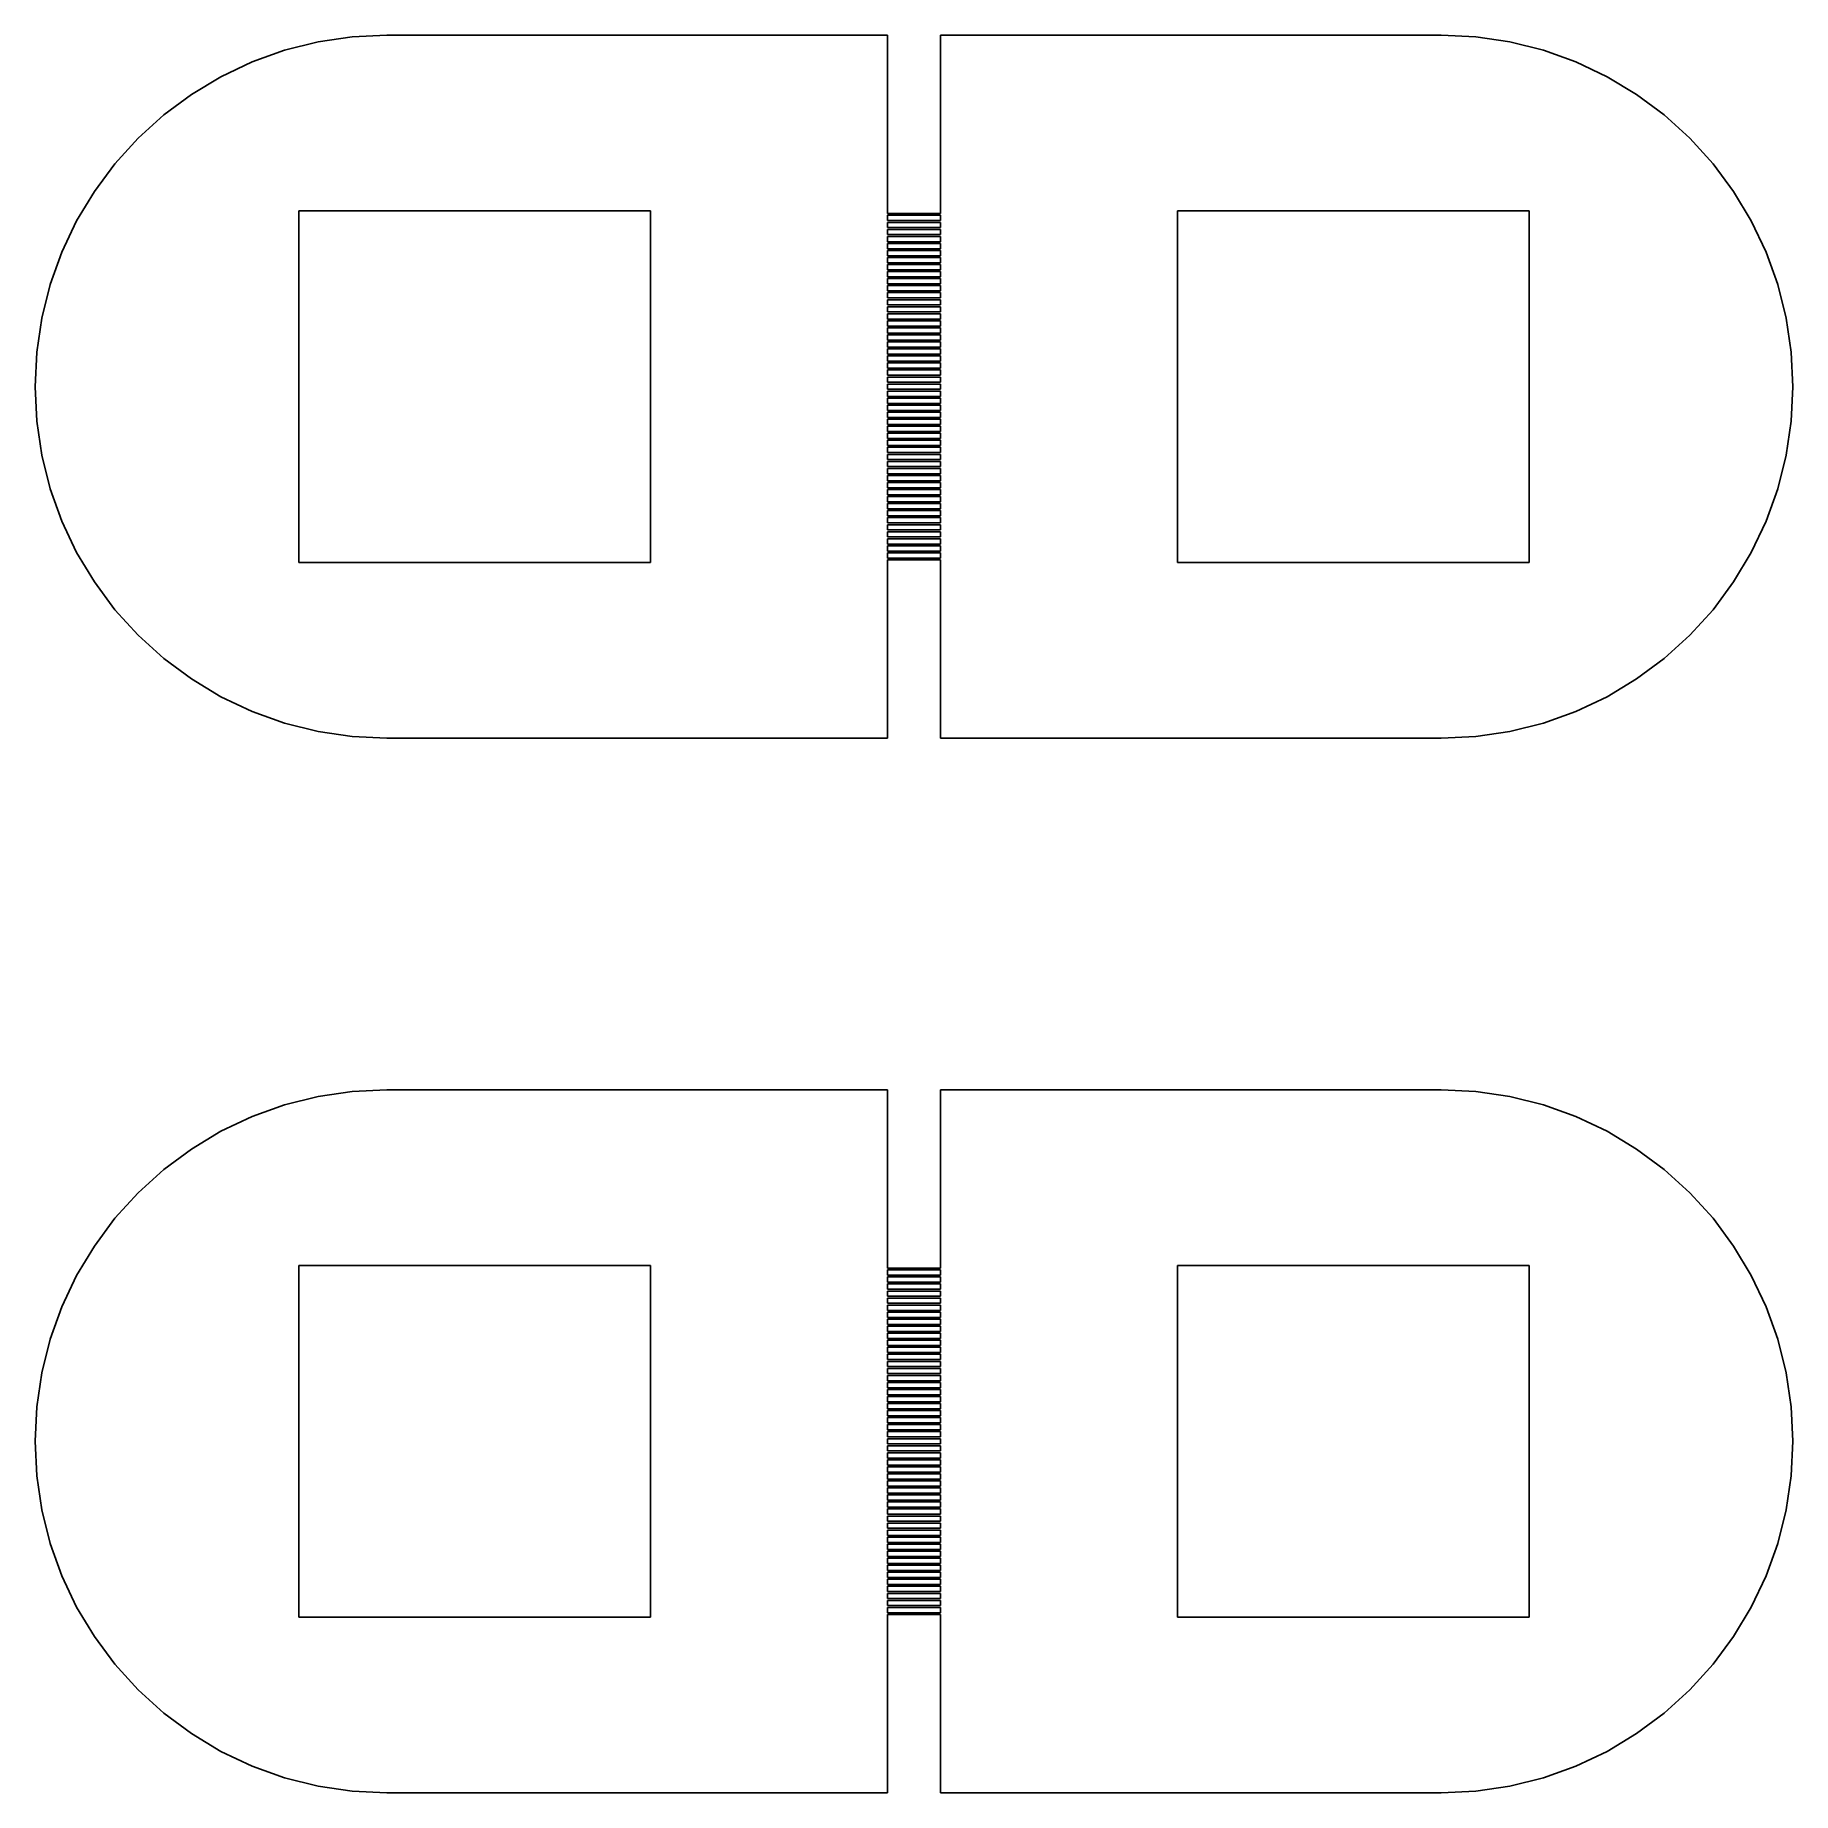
# Model space of a CAD drawing. Extents: x 1 to 11, y 1 to 11.
import ezdxf

# ---------------------------------------------------------------- set-up
doc = ezdxf.new("R2010")
doc.units = 0

msp = doc.modelspace()

# ---------------------------------------------------------------- linework, layer by layer
for p, q in [((3, 11), (2.80397, 10.9904)), ((5.85001, 11), (3, 11)), ((5.85001, 9.98499), (5.85001, 11)), ((9, 11), (6.14999, 11)), ((6.14999, 11), (6.14999, 9.98499)), ((9.19603, 10.9904), (9, 11)), ((2.41943, 10.9139), (2.23463, 10.8477)), ((2.60983, 10.9616), (2.41943, 10.9139)), ((2.80397, 10.9904), (2.60983, 10.9616)), ((9.39017, 10.9616), (9.19603, 10.9904)), ((9.58057, 10.9139), (9.39017, 10.9616)), ((9.76537, 10.8477), (9.58057, 10.9139)), ((2.23463, 10.8477), (2.05722, 10.7638)), ((9.94278, 10.7638), (9.76537, 10.8477)), ((2.05722, 10.7638), (1.88887, 10.6629)), ((10.1111, 10.6629), (9.94278, 10.7638)), ((1.88887, 10.6629), (1.73122, 10.546)), ((10.2688, 10.546), (10.1111, 10.6629)), ((1.73122, 10.546), (1.5858, 10.4142)), ((10.4142, 10.4142), (10.2688, 10.546)), ((1.5858, 10.4142), (1.45398, 10.2688)), ((10.546, 10.2688), (10.4142, 10.4142)), ((1.45398, 10.2688), (1.33707, 10.1111)), ((10.6629, 10.1111), (10.546, 10.2688)), ((1.33707, 10.1111), (1.23616, 9.94278)), ((10.7638, 9.94278), (10.6629, 10.1111)), ((2.5, 8), (2.5, 10)), ((2.5, 10), (4.5, 10)), ((4.5, 10), (4.5, 8)), ((7.5, 8), (7.5, 10)), ((7.5, 10), (9.5, 10)), ((9.5, 10), (9.5, 8)), ((1.23616, 9.94278), (1.15225, 9.76537)), ((6.14999, 9.98499), (5.85001, 9.98499)), ((5.85001, 9.94499), (5.85001, 9.97499)), ((5.85001, 9.97499), (6.14999, 9.97499)), ((6.14999, 9.94499), (5.85001, 9.94499)), ((5.85001, 9.905), (5.85001, 9.935)), ((5.85001, 9.935), (6.14999, 9.935)), ((6.14999, 9.905), (5.85001, 9.905)), ((6.14999, 9.97499), (6.14999, 9.94499)), ((6.14999, 9.935), (6.14999, 9.905)), ((10.8477, 9.76537), (10.7638, 9.94278)), ((5.85001, 9.86499), (5.85001, 9.89499)), ((5.85001, 9.89499), (6.14999, 9.89499)), ((6.14999, 9.86499), (5.85001, 9.86499)), ((5.85001, 9.825), (5.85001, 9.855)), ((5.85001, 9.855), (6.14999, 9.855)), ((6.14999, 9.825), (5.85001, 9.825)), ((5.85001, 9.78499), (5.85001, 9.81499)), ((5.85001, 9.81499), (6.14999, 9.81499)), ((6.14999, 9.89499), (6.14999, 9.86499)), ((6.14999, 9.855), (6.14999, 9.825)), ((6.14999, 9.81499), (6.14999, 9.78499)), ((1.15225, 9.76537), (1.08612, 9.58057)), ((6.14999, 9.78499), (5.85001, 9.78499)), ((5.85001, 9.745), (5.85001, 9.77499)), ((5.85001, 9.77499), (6.14999, 9.77499)), ((6.14999, 9.745), (5.85001, 9.745)), ((5.85001, 9.70499), (5.85001, 9.73499)), ((5.85001, 9.73499), (6.14999, 9.73499)), ((6.14999, 9.70499), (5.85001, 9.70499)), ((6.14999, 9.77499), (6.14999, 9.745)), ((6.14999, 9.73499), (6.14999, 9.70499)), ((10.9139, 9.58057), (10.8477, 9.76537)), ((5.85001, 9.66499), (5.85001, 9.69499)), ((5.85001, 9.69499), (6.14999, 9.69499)), ((6.14999, 9.66499), (5.85001, 9.66499)), ((5.85001, 9.625), (5.85001, 9.655)), ((5.85001, 9.655), (6.14999, 9.655)), ((6.14999, 9.625), (5.85001, 9.625)), ((5.85001, 9.58499), (5.85001, 9.61499)), ((5.85001, 9.61499), (6.14999, 9.61499)), ((6.14999, 9.69499), (6.14999, 9.66499)), ((6.14999, 9.655), (6.14999, 9.625)), ((6.14999, 9.61499), (6.14999, 9.58499)), ((1.08612, 9.58057), (1.03844, 9.39017)), ((6.14999, 9.58499), (5.85001, 9.58499)), ((5.85001, 9.545), (5.85001, 9.575)), ((5.85001, 9.575), (6.14999, 9.575)), ((6.14999, 9.545), (5.85001, 9.545)), ((5.85001, 9.50499), (5.85001, 9.53499)), ((5.85001, 9.53499), (6.14999, 9.53499)), ((6.14999, 9.50499), (5.85001, 9.50499)), ((6.14999, 9.575), (6.14999, 9.545)), ((6.14999, 9.53499), (6.14999, 9.50499)), ((10.9616, 9.39017), (10.9139, 9.58057)), ((5.85001, 9.465), (5.85001, 9.495)), ((5.85001, 9.495), (6.14999, 9.495)), ((6.14999, 9.465), (5.85001, 9.465)), ((5.85001, 9.42499), (5.85001, 9.45499)), ((5.85001, 9.45499), (6.14999, 9.45499)), ((6.14999, 9.42499), (5.85001, 9.42499)), ((5.85001, 9.38499), (5.85001, 9.41499)), ((5.85001, 9.41499), (6.14999, 9.41499)), ((6.14999, 9.495), (6.14999, 9.465)), ((6.14999, 9.45499), (6.14999, 9.42499)), ((6.14999, 9.41499), (6.14999, 9.38499)), ((1.03844, 9.39017), (1.00964, 9.19603)), ((6.14999, 9.38499), (5.85001, 9.38499)), ((5.85001, 9.34499), (5.85001, 9.375)), ((5.85001, 9.375), (6.14999, 9.375)), ((6.14999, 9.34499), (5.85001, 9.34499)), ((5.85001, 9.30499), (5.85001, 9.33499)), ((5.85001, 9.33499), (6.14999, 9.33499)), ((6.14999, 9.30499), (5.85001, 9.30499)), ((6.14999, 9.375), (6.14999, 9.34499)), ((6.14999, 9.33499), (6.14999, 9.30499)), ((10.9904, 9.19603), (10.9616, 9.39017)), ((5.85001, 9.265), (5.85001, 9.295)), ((5.85001, 9.295), (6.14999, 9.295)), ((6.14999, 9.265), (5.85001, 9.265)), ((5.85001, 9.22499), (5.85001, 9.25499)), ((5.85001, 9.25499), (6.14999, 9.25499)), ((6.14999, 9.22499), (5.85001, 9.22499)), ((5.85001, 9.185), (5.85001, 9.215)), ((5.85001, 9.215), (6.14999, 9.215)), ((6.14999, 9.295), (6.14999, 9.265)), ((6.14999, 9.25499), (6.14999, 9.22499)), ((6.14999, 9.215), (6.14999, 9.185)), ((1.00964, 9.19603), (1, 9)), ((6.14999, 9.185), (5.85001, 9.185)), ((5.85001, 9.14499), (5.85001, 9.17499)), ((5.85001, 9.17499), (6.14999, 9.17499)), ((6.14999, 9.14499), (5.85001, 9.14499)), ((5.85001, 9.105), (5.85001, 9.13499)), ((5.85001, 9.13499), (6.14999, 9.13499)), ((6.14999, 9.105), (5.85001, 9.105)), ((6.14999, 9.17499), (6.14999, 9.14499)), ((6.14999, 9.13499), (6.14999, 9.105)), ((11, 9), (10.9904, 9.19603)), ((1, 9), (1.00964, 8.80397)), ((5.85001, 9.06499), (5.85001, 9.09499)), ((5.85001, 9.09499), (6.14999, 9.09499)), ((6.14999, 9.06499), (5.85001, 9.06499)), ((5.85001, 9.02499), (5.85001, 9.05499)), ((5.85001, 9.05499), (6.14999, 9.05499)), ((6.14999, 9.02499), (5.85001, 9.02499)), ((5.85001, 8.985), (5.85001, 9.015)), ((5.85001, 9.015), (6.14999, 9.015)), ((6.14999, 9.09499), (6.14999, 9.06499)), ((6.14999, 9.05499), (6.14999, 9.02499)), ((6.14999, 9.015), (6.14999, 8.985)), ((10.9904, 8.80397), (11, 9)), ((6.14999, 8.985), (5.85001, 8.985)), ((5.85001, 8.94501), (5.85001, 8.97501)), ((5.85001, 8.97501), (6.14999, 8.97501)), ((6.14999, 8.94501), (5.85001, 8.94501)), ((5.85001, 8.90501), (5.85001, 8.93501)), ((5.85001, 8.93501), (6.14999, 8.93501)), ((6.14999, 8.90501), (5.85001, 8.90501)), ((6.14999, 8.97501), (6.14999, 8.94501)), ((6.14999, 8.93501), (6.14999, 8.90501)), ((1.00964, 8.80397), (1.03844, 8.60983)), ((5.85001, 8.86501), (5.85001, 8.895)), ((5.85001, 8.895), (6.14999, 8.895)), ((6.14999, 8.86501), (5.85001, 8.86501)), ((5.85001, 8.82501), (5.85001, 8.85501)), ((5.85001, 8.85501), (6.14999, 8.85501)), ((6.14999, 8.82501), (5.85001, 8.82501)), ((5.85001, 8.785), (5.85001, 8.815)), ((5.85001, 8.815), (6.14999, 8.815)), ((6.14999, 8.895), (6.14999, 8.86501)), ((6.14999, 8.85501), (6.14999, 8.82501)), ((6.14999, 8.815), (6.14999, 8.785)), ((10.9616, 8.60983), (10.9904, 8.80397)), ((6.14999, 8.785), (5.85001, 8.785)), ((5.85001, 8.74501), (5.85001, 8.77501)), ((5.85001, 8.77501), (6.14999, 8.77501)), ((6.14999, 8.74501), (5.85001, 8.74501)), ((5.85001, 8.705), (5.85001, 8.735)), ((5.85001, 8.735), (6.14999, 8.735)), ((6.14999, 8.705), (5.85001, 8.705)), ((6.14999, 8.77501), (6.14999, 8.74501)), ((6.14999, 8.735), (6.14999, 8.705)), ((1.03844, 8.60983), (1.08612, 8.41943)), ((5.85001, 8.66501), (5.85001, 8.69501)), ((5.85001, 8.69501), (6.14999, 8.69501)), ((6.14999, 8.66501), (5.85001, 8.66501)), ((5.85001, 8.625), (5.85001, 8.65501)), ((5.85001, 8.65501), (6.14999, 8.65501)), ((6.14999, 8.625), (5.85001, 8.625)), ((5.85001, 8.58501), (5.85001, 8.61501)), ((5.85001, 8.61501), (6.14999, 8.61501)), ((6.14999, 8.69501), (6.14999, 8.66501)), ((6.14999, 8.65501), (6.14999, 8.625)), ((6.14999, 8.61501), (6.14999, 8.58501)), ((10.9139, 8.41943), (10.9616, 8.60983)), ((6.14999, 8.58501), (5.85001, 8.58501)), ((5.85001, 8.54501), (5.85001, 8.57501)), ((5.85001, 8.57501), (6.14999, 8.57501)), ((6.14999, 8.54501), (5.85001, 8.54501)), ((5.85001, 8.505), (5.85001, 8.535)), ((5.85001, 8.535), (6.14999, 8.535)), ((6.14999, 8.505), (5.85001, 8.505)), ((6.14999, 8.57501), (6.14999, 8.54501)), ((6.14999, 8.535), (6.14999, 8.505)), ((1.08612, 8.41943), (1.15225, 8.23463)), ((5.85001, 8.46501), (5.85001, 8.49501)), ((5.85001, 8.49501), (6.14999, 8.49501)), ((6.14999, 8.46501), (5.85001, 8.46501)), ((5.85001, 8.425), (5.85001, 8.455)), ((5.85001, 8.455), (6.14999, 8.455)), ((6.14999, 8.425), (5.85001, 8.425)), ((5.85001, 8.38501), (5.85001, 8.41501)), ((5.85001, 8.41501), (6.14999, 8.41501)), ((6.14999, 8.49501), (6.14999, 8.46501)), ((6.14999, 8.455), (6.14999, 8.425)), ((6.14999, 8.41501), (6.14999, 8.38501)), ((10.8477, 8.23463), (10.9139, 8.41943)), ((6.14999, 8.38501), (5.85001, 8.38501)), ((5.85001, 8.345), (5.85001, 8.375)), ((5.85001, 8.375), (6.14999, 8.375)), ((6.14999, 8.345), (5.85001, 8.345)), ((5.85001, 8.30501), (5.85001, 8.33501)), ((5.85001, 8.33501), (6.14999, 8.33501)), ((6.14999, 8.30501), (5.85001, 8.30501)), ((6.14999, 8.375), (6.14999, 8.345)), ((6.14999, 8.33501), (6.14999, 8.30501)), ((1.15225, 8.23463), (1.23616, 8.05722)), ((5.85001, 8.26501), (5.85001, 8.29501)), ((5.85001, 8.29501), (6.14999, 8.29501)), ((6.14999, 8.26501), (5.85001, 8.26501)), ((5.85001, 8.22501), (5.85001, 8.255)), ((5.85001, 8.255), (6.14999, 8.255)), ((6.14999, 8.22501), (5.85001, 8.22501)), ((5.85001, 8.18501), (5.85001, 8.21501)), ((5.85001, 8.21501), (6.14999, 8.21501)), ((6.14999, 8.29501), (6.14999, 8.26501)), ((6.14999, 8.255), (6.14999, 8.22501)), ((6.14999, 8.21501), (6.14999, 8.18501)), ((10.7638, 8.05722), (10.8477, 8.23463)), ((6.14999, 8.18501), (5.85001, 8.18501)), ((5.85001, 8.145), (5.85001, 8.175)), ((5.85001, 8.175), (6.14999, 8.175)), ((6.14999, 8.145), (5.85001, 8.145)), ((5.85001, 8.10501), (5.85001, 8.13501)), ((5.85001, 8.13501), (6.14999, 8.13501)), ((6.14999, 8.10501), (5.85001, 8.10501)), ((6.14999, 8.175), (6.14999, 8.145)), ((6.14999, 8.13501), (6.14999, 8.10501)), ((1.23616, 8.05722), (1.33707, 7.88887)), ((4.5, 8), (2.5, 8)), ((5.85001, 8.065), (5.85001, 8.095)), ((5.85001, 8.095), (6.14999, 8.095)), ((6.14999, 8.065), (5.85001, 8.065)), ((5.85001, 8.02501), (5.85001, 8.05501)), ((5.85001, 8.05501), (6.14999, 8.05501)), ((6.14999, 8.02501), (5.85001, 8.02501)), ((5.85001, 8.01501), (6.14999, 8.01501)), ((5.85001, 7), (5.85001, 8.01501)), ((6.14999, 8.095), (6.14999, 8.065)), ((6.14999, 8.05501), (6.14999, 8.02501)), ((6.14999, 8.01501), (6.14999, 7)), ((9.5, 8), (7.5, 8)), ((10.6629, 7.88887), (10.7638, 8.05722)), ((1.33707, 7.88887), (1.45398, 7.73122)), ((10.546, 7.73122), (10.6629, 7.88887)), ((1.45398, 7.73122), (1.5858, 7.5858)), ((10.4142, 7.5858), (10.546, 7.73122)), ((1.5858, 7.5858), (1.73122, 7.45398)), ((10.2688, 7.45398), (10.4142, 7.5858)), ((1.73122, 7.45398), (1.88887, 7.33707)), ((10.1111, 7.33707), (10.2688, 7.45398)), ((1.88887, 7.33707), (2.05722, 7.23616)), ((9.94278, 7.23616), (10.1111, 7.33707)), ((2.05722, 7.23616), (2.23463, 7.15225)), ((9.76537, 7.15225), (9.94278, 7.23616)), ((2.23463, 7.15225), (2.41943, 7.08612)), ((9.58057, 7.08612), (9.76537, 7.15225)), ((2.41943, 7.08612), (2.60983, 7.03844)), ((2.60983, 7.03844), (2.80397, 7.00964)), ((2.80397, 7.00964), (3, 7)), ((3, 7), (5.85001, 7)), ((6.14999, 7), (9, 7)), ((9, 7), (9.19603, 7.00964)), ((9.19603, 7.00964), (9.39017, 7.03844)), ((9.39017, 7.03844), (9.58057, 7.08612)), ((3, 5), (2.80397, 4.99036)), ((5.85001, 5), (3, 5)), ((5.85001, 3.98499), (5.85001, 5)), ((9, 5), (6.14999, 5)), ((6.14999, 5), (6.14999, 3.98499)), ((9.19603, 4.99036), (9, 5)), ((2.41943, 4.91388), (2.23463, 4.84775)), ((2.60983, 4.96156), (2.41943, 4.91388)), ((2.80397, 4.99036), (2.60983, 4.96156)), ((9.39017, 4.96156), (9.19603, 4.99036)), ((9.58057, 4.91388), (9.39017, 4.96156)), ((9.76537, 4.84775), (9.58057, 4.91388)), ((2.23463, 4.84775), (2.05722, 4.76384)), ((9.94278, 4.76384), (9.76537, 4.84775)), ((2.05722, 4.76384), (1.88887, 4.66293)), ((10.1111, 4.66293), (9.94278, 4.76384)), ((1.88887, 4.66293), (1.73122, 4.54602)), ((10.2688, 4.54602), (10.1111, 4.66293)), ((1.73122, 4.54602), (1.5858, 4.4142)), ((10.4142, 4.4142), (10.2688, 4.54602)), ((1.5858, 4.4142), (1.45398, 4.26878)), ((10.546, 4.26878), (10.4142, 4.4142)), ((1.45398, 4.26878), (1.33707, 4.11113)), ((10.6629, 4.11113), (10.546, 4.26878)), ((1.33707, 4.11113), (1.23616, 3.94278)), ((10.7638, 3.94278), (10.6629, 4.11113)), ((2.5, 2), (2.5, 4)), ((2.5, 4), (4.5, 4)), ((4.5, 4), (4.5, 2)), ((7.5, 2), (7.5, 4)), ((7.5, 4), (9.5, 4)), ((9.5, 4), (9.5, 2)), ((1.23616, 3.94278), (1.15225, 3.76537)), ((6.14999, 3.98499), (5.85001, 3.98499)), ((5.85001, 3.94499), (5.85001, 3.97499)), ((5.85001, 3.97499), (6.14999, 3.97499)), ((6.14999, 3.94499), (5.85001, 3.94499)), ((5.85001, 3.905), (5.85001, 3.935)), ((5.85001, 3.935), (6.14999, 3.935)), ((6.14999, 3.905), (5.85001, 3.905)), ((6.14999, 3.97499), (6.14999, 3.94499)), ((6.14999, 3.935), (6.14999, 3.905)), ((10.8477, 3.76537), (10.7638, 3.94278)), ((5.85001, 3.86499), (5.85001, 3.89499)), ((5.85001, 3.89499), (6.14999, 3.89499)), ((6.14999, 3.86499), (5.85001, 3.86499)), ((5.85001, 3.825), (5.85001, 3.855)), ((5.85001, 3.855), (6.14999, 3.855)), ((6.14999, 3.825), (5.85001, 3.825)), ((5.85001, 3.78499), (5.85001, 3.81499)), ((5.85001, 3.81499), (6.14999, 3.81499)), ((6.14999, 3.89499), (6.14999, 3.86499)), ((6.14999, 3.855), (6.14999, 3.825)), ((6.14999, 3.81499), (6.14999, 3.78499)), ((1.15225, 3.76537), (1.08612, 3.58057)), ((6.14999, 3.78499), (5.85001, 3.78499)), ((5.85001, 3.745), (5.85001, 3.77499)), ((5.85001, 3.77499), (6.14999, 3.77499)), ((6.14999, 3.745), (5.85001, 3.745)), ((5.85001, 3.70499), (5.85001, 3.73499)), ((5.85001, 3.73499), (6.14999, 3.73499)), ((6.14999, 3.70499), (5.85001, 3.70499)), ((6.14999, 3.77499), (6.14999, 3.745)), ((6.14999, 3.73499), (6.14999, 3.70499)), ((10.9139, 3.58057), (10.8477, 3.76537)), ((5.85001, 3.66499), (5.85001, 3.69499)), ((5.85001, 3.69499), (6.14999, 3.69499)), ((6.14999, 3.66499), (5.85001, 3.66499)), ((5.85001, 3.625), (5.85001, 3.655)), ((5.85001, 3.655), (6.14999, 3.655)), ((6.14999, 3.625), (5.85001, 3.625)), ((5.85001, 3.58499), (5.85001, 3.61499)), ((5.85001, 3.61499), (6.14999, 3.61499)), ((6.14999, 3.69499), (6.14999, 3.66499)), ((6.14999, 3.655), (6.14999, 3.625)), ((6.14999, 3.61499), (6.14999, 3.58499)), ((1.08612, 3.58057), (1.03844, 3.39017)), ((6.14999, 3.58499), (5.85001, 3.58499)), ((5.85001, 3.545), (5.85001, 3.575)), ((5.85001, 3.575), (6.14999, 3.575)), ((6.14999, 3.545), (5.85001, 3.545)), ((5.85001, 3.50499), (5.85001, 3.53499)), ((5.85001, 3.53499), (6.14999, 3.53499)), ((6.14999, 3.50499), (5.85001, 3.50499)), ((6.14999, 3.575), (6.14999, 3.545)), ((6.14999, 3.53499), (6.14999, 3.50499)), ((10.9616, 3.39017), (10.9139, 3.58057)), ((5.85001, 3.465), (5.85001, 3.495)), ((5.85001, 3.495), (6.14999, 3.495)), ((6.14999, 3.465), (5.85001, 3.465)), ((5.85001, 3.42499), (5.85001, 3.45499)), ((5.85001, 3.45499), (6.14999, 3.45499)), ((6.14999, 3.42499), (5.85001, 3.42499)), ((5.85001, 3.38499), (5.85001, 3.41499)), ((5.85001, 3.41499), (6.14999, 3.41499)), ((6.14999, 3.495), (6.14999, 3.465)), ((6.14999, 3.45499), (6.14999, 3.42499)), ((6.14999, 3.41499), (6.14999, 3.38499)), ((1.03844, 3.39017), (1.00964, 3.19603)), ((6.14999, 3.38499), (5.85001, 3.38499)), ((5.85001, 3.34499), (5.85001, 3.375)), ((5.85001, 3.375), (6.14999, 3.375)), ((6.14999, 3.34499), (5.85001, 3.34499)), ((5.85001, 3.30499), (5.85001, 3.33499)), ((5.85001, 3.33499), (6.14999, 3.33499)), ((6.14999, 3.30499), (5.85001, 3.30499)), ((6.14999, 3.375), (6.14999, 3.34499)), ((6.14999, 3.33499), (6.14999, 3.30499)), ((10.9904, 3.19603), (10.9616, 3.39017)), ((5.85001, 3.265), (5.85001, 3.295)), ((5.85001, 3.295), (6.14999, 3.295)), ((6.14999, 3.265), (5.85001, 3.265)), ((5.85001, 3.22499), (5.85001, 3.25499)), ((5.85001, 3.25499), (6.14999, 3.25499)), ((6.14999, 3.22499), (5.85001, 3.22499)), ((5.85001, 3.185), (5.85001, 3.215)), ((5.85001, 3.215), (6.14999, 3.215)), ((6.14999, 3.295), (6.14999, 3.265)), ((6.14999, 3.25499), (6.14999, 3.22499)), ((6.14999, 3.215), (6.14999, 3.185)), ((1.00964, 3.19603), (1, 3)), ((6.14999, 3.185), (5.85001, 3.185)), ((5.85001, 3.14499), (5.85001, 3.17499)), ((5.85001, 3.17499), (6.14999, 3.17499)), ((6.14999, 3.14499), (5.85001, 3.14499)), ((5.85001, 3.105), (5.85001, 3.13499)), ((5.85001, 3.13499), (6.14999, 3.13499)), ((6.14999, 3.105), (5.85001, 3.105)), ((6.14999, 3.17499), (6.14999, 3.14499)), ((6.14999, 3.13499), (6.14999, 3.105)), ((11, 3), (10.9904, 3.19603)), ((1, 3), (1.00964, 2.80397)), ((5.85001, 3.06499), (5.85001, 3.09499)), ((5.85001, 3.09499), (6.14999, 3.09499)), ((6.14999, 3.06499), (5.85001, 3.06499)), ((5.85001, 3.02499), (5.85001, 3.05499)), ((5.85001, 3.05499), (6.14999, 3.05499)), ((6.14999, 3.02499), (5.85001, 3.02499)), ((5.85001, 2.985), (5.85001, 3.015)), ((5.85001, 3.015), (6.14999, 3.015)), ((6.14999, 3.09499), (6.14999, 3.06499)), ((6.14999, 3.05499), (6.14999, 3.02499)), ((6.14999, 3.015), (6.14999, 2.985)), ((10.9904, 2.80397), (11, 3)), ((6.14999, 2.985), (5.85001, 2.985)), ((5.85001, 2.94501), (5.85001, 2.97501)), ((5.85001, 2.97501), (6.14999, 2.97501)), ((6.14999, 2.94501), (5.85001, 2.94501)), ((5.85001, 2.90501), (5.85001, 2.93501)), ((5.85001, 2.93501), (6.14999, 2.93501)), ((6.14999, 2.90501), (5.85001, 2.90501)), ((6.14999, 2.97501), (6.14999, 2.94501)), ((6.14999, 2.93501), (6.14999, 2.90501)), ((1.00964, 2.80397), (1.03844, 2.60983)), ((5.85001, 2.86501), (5.85001, 2.895)), ((5.85001, 2.895), (6.14999, 2.895)), ((6.14999, 2.86501), (5.85001, 2.86501)), ((5.85001, 2.82501), (5.85001, 2.85501)), ((5.85001, 2.85501), (6.14999, 2.85501)), ((6.14999, 2.82501), (5.85001, 2.82501)), ((5.85001, 2.785), (5.85001, 2.815)), ((5.85001, 2.815), (6.14999, 2.815)), ((6.14999, 2.895), (6.14999, 2.86501)), ((6.14999, 2.85501), (6.14999, 2.82501)), ((6.14999, 2.815), (6.14999, 2.785)), ((10.9616, 2.60983), (10.9904, 2.80397)), ((6.14999, 2.785), (5.85001, 2.785)), ((5.85001, 2.74501), (5.85001, 2.77501)), ((5.85001, 2.77501), (6.14999, 2.77501)), ((6.14999, 2.74501), (5.85001, 2.74501)), ((5.85001, 2.705), (5.85001, 2.735)), ((5.85001, 2.735), (6.14999, 2.735)), ((6.14999, 2.705), (5.85001, 2.705)), ((6.14999, 2.77501), (6.14999, 2.74501)), ((6.14999, 2.735), (6.14999, 2.705)), ((1.03844, 2.60983), (1.08612, 2.41943)), ((5.85001, 2.66501), (5.85001, 2.69501)), ((5.85001, 2.69501), (6.14999, 2.69501)), ((6.14999, 2.66501), (5.85001, 2.66501)), ((5.85001, 2.625), (5.85001, 2.65501)), ((5.85001, 2.65501), (6.14999, 2.65501)), ((6.14999, 2.625), (5.85001, 2.625)), ((5.85001, 2.58501), (5.85001, 2.61501)), ((5.85001, 2.61501), (6.14999, 2.61501)), ((6.14999, 2.69501), (6.14999, 2.66501)), ((6.14999, 2.65501), (6.14999, 2.625)), ((6.14999, 2.61501), (6.14999, 2.58501)), ((10.9139, 2.41943), (10.9616, 2.60983)), ((6.14999, 2.58501), (5.85001, 2.58501)), ((5.85001, 2.54501), (5.85001, 2.57501)), ((5.85001, 2.57501), (6.14999, 2.57501)), ((6.14999, 2.54501), (5.85001, 2.54501)), ((5.85001, 2.505), (5.85001, 2.535)), ((5.85001, 2.535), (6.14999, 2.535)), ((6.14999, 2.505), (5.85001, 2.505)), ((6.14999, 2.57501), (6.14999, 2.54501)), ((6.14999, 2.535), (6.14999, 2.505)), ((1.08612, 2.41943), (1.15225, 2.23463)), ((5.85001, 2.46501), (5.85001, 2.49501)), ((5.85001, 2.49501), (6.14999, 2.49501)), ((6.14999, 2.46501), (5.85001, 2.46501)), ((5.85001, 2.425), (5.85001, 2.455)), ((5.85001, 2.455), (6.14999, 2.455)), ((6.14999, 2.425), (5.85001, 2.425)), ((5.85001, 2.38501), (5.85001, 2.41501)), ((5.85001, 2.41501), (6.14999, 2.41501)), ((6.14999, 2.49501), (6.14999, 2.46501)), ((6.14999, 2.455), (6.14999, 2.425)), ((6.14999, 2.41501), (6.14999, 2.38501)), ((10.8477, 2.23463), (10.9139, 2.41943)), ((6.14999, 2.38501), (5.85001, 2.38501)), ((5.85001, 2.345), (5.85001, 2.375)), ((5.85001, 2.375), (6.14999, 2.375)), ((6.14999, 2.345), (5.85001, 2.345)), ((5.85001, 2.30501), (5.85001, 2.33501)), ((5.85001, 2.33501), (6.14999, 2.33501)), ((6.14999, 2.30501), (5.85001, 2.30501)), ((6.14999, 2.375), (6.14999, 2.345)), ((6.14999, 2.33501), (6.14999, 2.30501)), ((1.15225, 2.23463), (1.23616, 2.05722)), ((5.85001, 2.26501), (5.85001, 2.29501)), ((5.85001, 2.29501), (6.14999, 2.29501)), ((6.14999, 2.26501), (5.85001, 2.26501)), ((5.85001, 2.22501), (5.85001, 2.255)), ((5.85001, 2.255), (6.14999, 2.255)), ((6.14999, 2.22501), (5.85001, 2.22501)), ((5.85001, 2.18501), (5.85001, 2.21501)), ((5.85001, 2.21501), (6.14999, 2.21501)), ((6.14999, 2.29501), (6.14999, 2.26501)), ((6.14999, 2.255), (6.14999, 2.22501)), ((6.14999, 2.21501), (6.14999, 2.18501)), ((10.7638, 2.05722), (10.8477, 2.23463)), ((6.14999, 2.18501), (5.85001, 2.18501)), ((5.85001, 2.145), (5.85001, 2.175)), ((5.85001, 2.175), (6.14999, 2.175)), ((6.14999, 2.145), (5.85001, 2.145)), ((5.85001, 2.10501), (5.85001, 2.13501)), ((5.85001, 2.13501), (6.14999, 2.13501)), ((6.14999, 2.10501), (5.85001, 2.10501)), ((6.14999, 2.175), (6.14999, 2.145)), ((6.14999, 2.13501), (6.14999, 2.10501)), ((1.23616, 2.05722), (1.33707, 1.88887)), ((4.5, 2), (2.5, 2)), ((5.85001, 2.065), (5.85001, 2.095)), ((5.85001, 2.095), (6.14999, 2.095)), ((6.14999, 2.065), (5.85001, 2.065)), ((5.85001, 2.02501), (5.85001, 2.05501)), ((5.85001, 2.05501), (6.14999, 2.05501)), ((6.14999, 2.02501), (5.85001, 2.02501)), ((5.85001, 2.01501), (6.14999, 2.01501)), ((5.85001, 1), (5.85001, 2.01501)), ((6.14999, 2.095), (6.14999, 2.065)), ((6.14999, 2.05501), (6.14999, 2.02501)), ((6.14999, 2.01501), (6.14999, 1)), ((9.5, 2), (7.5, 2)), ((10.6629, 1.88887), (10.7638, 2.05722)), ((1.33707, 1.88887), (1.45398, 1.73122)), ((10.546, 1.73122), (10.6629, 1.88887)), ((1.45398, 1.73122), (1.5858, 1.5858)), ((10.4142, 1.5858), (10.546, 1.73122)), ((1.5858, 1.5858), (1.73122, 1.45398)), ((10.2688, 1.45398), (10.4142, 1.5858)), ((1.73122, 1.45398), (1.88887, 1.33707)), ((10.1111, 1.33707), (10.2688, 1.45398)), ((1.88887, 1.33707), (2.05722, 1.23616)), ((9.94278, 1.23616), (10.1111, 1.33707)), ((2.05722, 1.23616), (2.23463, 1.15225)), ((9.76537, 1.15225), (9.94278, 1.23616)), ((2.23463, 1.15225), (2.41943, 1.08612)), ((9.58057, 1.08612), (9.76537, 1.15225)), ((2.41943, 1.08612), (2.60983, 1.03844)), ((2.60983, 1.03844), (2.80397, 1.00964)), ((2.80397, 1.00964), (3, 1)), ((3, 1), (5.85001, 1)), ((6.14999, 1), (9, 1)), ((9, 1), (9.19603, 1.00964)), ((9.19603, 1.00964), (9.39017, 1.03844)), ((9.39017, 1.03844), (9.58057, 1.08612))]:
    msp.add_line(p, q)

doc.saveas('drawing.dxf')
